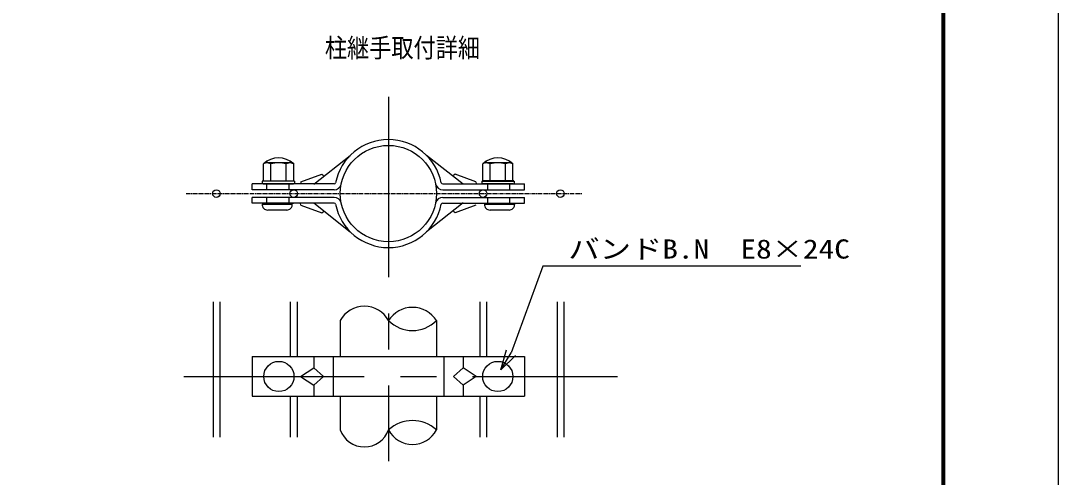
# Model space of a CAD drawing. Units: millimetres, scale not verified. Extents: x -2970 to 2970, y -2100 to 2100.
# Drawn here: x 1144 to 2970, y -279 to 524 of the extents above; entities that cross this region are included whole.
import ezdxf
from ezdxf.enums import TextEntityAlignment as Align

# ---------------------------------------------------------------- set-up
doc = ezdxf.new("R2010")
doc.units = ezdxf.units.MM
doc.header["$LTSCALE"] = 10
doc.linetypes.add('USER1', pattern=[50.8, 31.75, -6.35, 6.35, -6.35])
doc.linetypes.add('USER2', pattern=[1.125, 0.75, -0.125, 0.125, -0.125])
for name, color, linetype, lineweight in [('0-0_0', 7, 'Continuous', 25), ('0-1_1', 7, 'Continuous', 25), ('0-3_EXTCNT-L', 1, 'Continuous', 25), ('0-4_2', 7, 'Continuous', 25)]:
    doc.layers.add(name, color=color, linetype=linetype, lineweight=lineweight)
doc.styles.add('ＭＳ ゴシック', font='')
doc.styles.get('ＭＳ ゴシック').set_extended_font_data('MS Gothic')

# ---------------------------------------------------------------- blocks, each defined once
blk = doc.blocks.new('_Open30')
at = {"layer": '0-0_0', "color": 4}
blk.add_line((0, 0), (-10, 0), dxfattribs=at)
blk.add_lwpolyline([(-10, 2.679), (0, 0), (-10, -2.679)], dxfattribs=at)

msp = doc.modelspace()

# ---------------------------------------------------------------- linework, layer by layer
at = {"layer": '0-0_0'}
for p, q in [((1659.93, 236.81), (1724.13, 287.52)), ((1922.64, 236.81), (1858.44, 287.52)), ((1637.37, 240.77), (1636.75, 237.25)), ((1945.2, 240.77), (1945.82, 237.25)), ((1568.91, 201.91), (1622.2, 201.91)), ((1570.84, 203.36), (1624.18, 203.36)), ((1637.37, 199.96), (1636.75, 203.48)), ((1659.93, 203.92), (1724.13, 153.21)), ((1922.64, 203.92), (1858.44, 153.21)), ((1957.62, 203.36), (2010.96, 203.36)), ((1960.17, 201.91), (2013.46, 201.91)), ((1612.27, 191.29), (1578.84, 191.29)), ((1637.37, 199.96), (1674.08, 186.52)), ((1674.08, 186.52), (1676.93, 188.77)), ((1908.49, 186.52), (1905.64, 188.77)), ((1945.2, 199.96), (1908.49, 186.52)), ((2003.53, 191.29), (1970.1, 191.29)), ((1706.62, -3.18), (1706.62, -66.03)), ((1875.95, -3.18), (1875.95, -66.03)), ((1551.76, -66.03), (1551.76, -136.03)), ((1659.93, -66.03), (1659.93, -85.89)), ((1922.64, -66.03), (1922.64, -85.89)), ((2030.81, -66.03), (2030.81, -136.03)), ((1636.75, -101.58), (1659.93, -85.89)), ((1905.64, -101.34), (1922.64, -116.79)), ((1945.82, -101.58), (1922.64, -116.79)), ((1922.64, -116.79), (1922.64, -136.03)), ((1706.62, -136.03), (1706.62, -195.28)), ((1875.95, -136.03), (1875.95, -195.28))]:
    msp.add_line(p, q, dxfattribs=at)
at = {"layer": '0-0_0', "color": 3}
msp.add_lwpolyline([(-2970, 2100), (2970, 2100), (2970, -2100), (-2970, -2100)], close=True, dxfattribs=at)
at = {"layer": '0-0_0'}
for points in [[(-2770, 1975), (2770, 1975), (2770, -1975), (-2770, -1975)], [(-2768.75, 1973.75), (2768.75, 1973.75), (2768.75, -1973.75), (-2768.75, -1973.75)], [(-2767.5, 1972.5), (2767.5, 1972.5), (2767.5, -1972.5), (-2767.5, -1972.5)], [(-2766.25, 1971.25), (2766.25, 1971.25), (2766.25, -1971.25), (-2766.25, -1971.25)], [(-2765, 1970), (2765, 1970), (2765, -1970), (-2765, -1970)]]:
    msp.add_lwpolyline(points, close=True, dxfattribs=at)
for points in [[(1637.37, 240.77), (1674.08, 254.21), (1676.93, 251.96)], [(1945.2, 240.77), (1908.49, 254.21), (1905.64, 251.96)], [(1659.93, -85.89), (1676.93, -101.34), (1659.93, -116.79)], [(1945.82, -101.58), (1922.64, -85.89), (1905.64, -101.34)], [(1636.75, -101.58), (1659.93, -116.79), (1659.93, -136.03)]]:
    msp.add_lwpolyline(points, dxfattribs=at)
for centre in [(1598.51, -101.34), (1983.76, -101.34)]:
    msp.add_circle(centre, 26.6, dxfattribs=at)
for centre, radius, start, end in [((1791.28, 220.36), 94.97, 11.46849, 168.53151), ((1597.9, 244.57), 38.59, 46.28861, 133.71139), ((1983.83, 244.57), 38.59, 46.28861, 133.71139), ((1578.84, 201.25), 9.95, 176.19696, 270), ((1612.27, 201.25), 9.95, 270, 3.80304), ((1791.28, 220.36), 94.97, 191.46813, 348.53187), ((1970.1, 201.25), 9.95, 176.19696, 270), ((2003.53, 201.25), 9.95, 270, 3.80304), ((1748.95, -25.69), 47.95, 28.00786, 151.98856), ((1833.62, -29.87), 50.05, 32.23597, 147.76662), ((1833.62, 39.83), 60.35, 225.45009, 314.54629), ((1833.62, -242.34), 63.3, 48.02824, 131.97208), ((1748.95, -180.49), 44.84, 199.24879, 340.75375), ((1833.62, -172.84), 47.91, 207.92526, 332.07547)]:
    msp.add_arc(centre, radius, start, end, dxfattribs=at)
at = {"layer": '0-1_1', "color": 4, "linetype": 'USER1'}
for p, q in [((1791.28, 390.52), (1791.28, -250.52)), ((1431.27, -101.34), (2194.13, -101.34))]:
    msp.add_line(p, q, dxfattribs=at)
at = {"layer": '0-1_1'}
for p, q in [((1551.76, 227.03), (1551.76, 237.36)), ((1695.73, 237.36), (1551.76, 237.36)), ((1569.18, 242.37), (1569.17, 237.37)), ((1625.84, 242.37), (1569.18, 242.37)), ((1577.59, 227.03), (1577.59, 237.36)), ((1616.34, 227.03), (1616.34, 237.36)), ((1625.84, 242.37), (1625.84, 237.37)), ((1886.84, 237.36), (2030.81, 237.36)), ((1955.96, 242.37), (2012.62, 242.37)), ((1955.96, 242.37), (1955.96, 237.37)), ((1955.96, 237.37), (2012.62, 237.37)), ((1955.96, 237.36), (2012.62, 237.36)), ((1966.23, 227.03), (1966.23, 237.36)), ((2004.98, 227.03), (2004.98, 237.36)), ((2012.62, 242.37), (2012.62, 237.37)), ((2030.81, 227.03), (2030.81, 237.36)), ((1695.73, 227.03), (1551.76, 227.03)), ((1886.84, 227.03), (2030.81, 227.03)), ((1551.76, 203.36), (1551.76, 213.7)), ((1695.73, 213.7), (1551.76, 213.7)), ((1695.73, 203.36), (1551.76, 203.36)), ((1577.59, 203.36), (1577.59, 213.7)), ((1616.34, 203.36), (1616.34, 213.7)), ((1886.84, 213.7), (2030.81, 213.7)), ((1886.84, 203.36), (2030.81, 203.36)), ((1966.23, 203.36), (1966.23, 213.7)), ((2004.98, 203.36), (2004.98, 213.7)), ((2030.81, 203.36), (2030.81, 213.7)), ((1482.62, 29.95), (1482.62, -208.34)), ((1494.62, 29.95), (1494.62, -208.34)), ((1618.62, 29.95), (1618.62, -66.03)), ((1630.62, 29.95), (1630.62, -66.03)), ((1951.95, 29.95), (1951.95, -66.03)), ((1963.95, 29.95), (1963.95, -66.03)), ((2087.95, 29.95), (2087.95, -208.34)), ((2099.95, 29.95), (2099.95, -208.34)), ((1551.76, -66.03), (2030.81, -66.03)), ((1693.84, -66.03), (1693.84, -136.03)), ((1888.73, -66.03), (1888.73, -136.03)), ((1551.76, -136.03), (2030.81, -136.03)), ((1618.62, -136.03), (1618.62, -208.34)), ((1630.62, -136.03), (1630.62, -208.34)), ((1951.95, -136.03), (1951.95, -208.34)), ((1963.95, -136.03), (1963.95, -208.34))]:
    msp.add_line(p, q, dxfattribs=at)
at = {"layer": '0-1_1', "color": 4, "linetype": 'USER2'}
msp.add_line((1435.28, 220.36), (2131.82, 220.36), dxfattribs=at)
at = {"layer": '0-1_1'}
for centre, radius in [((1791.28, 220.36), 84.67), ((1488.62, 220.37), 6.67), ((1624.62, 220.37), 6.67), ((1957.95, 220.36), 6.67), ((2093.95, 220.36), 6.67)]:
    msp.add_circle(centre, radius, dxfattribs=at)
for centre, radius, start, end in [((1574.78, 277.87), 3.33, 270, 351.77787), ((1620.97, 277.87), 3.33, 188.21094, 270.00006), ((1960.72, 277.87), 3.33, 270, 351.77787), ((2006.9, 277.87), 3.33, 188.21094, 270.00006), ((1695.73, 239.95), 2.58, 270, 344.23324), ((1886.84, 239.95), 2.58, 195.76683, 270), ((1695.73, 239.95), 12.92, 269.99916, 344.2324), ((1886.84, 239.95), 12.92, 195.76767, 270), ((1695.73, 200.78), 12.92, 15.76761, 90), ((1695.73, 200.78), 2.58, 15.76676, 90), ((1886.84, 200.78), 12.92, 90, 164.2319), ((1886.84, 200.78), 2.58, 90, 164.23106)]:
    msp.add_arc(centre, radius, start, end, dxfattribs=at)
at = {"layer": '0-3_EXTCNT-L', "color": 4}
msp.add_lwpolyline([(2517.2, 92.38), (2062.95, 92.38), (2007.1, -59.56)], dxfattribs=at)
at = {"layer": '0-4_2'}
for p, q in [((1574.8, 274.53), (1571.23, 272.47)), ((1620.99, 274.53), (1574.8, 274.53)), ((1620.99, 274.53), (1624.56, 272.47)), ((1960.74, 274.53), (1957.16, 272.47)), ((2006.92, 274.53), (1960.74, 274.53)), ((2006.92, 274.53), (2010.5, 272.47)), ((1571.23, 242.59), (1571.23, 272.47)), ((1584.56, 242.59), (1584.56, 272.47)), ((1611.23, 242.59), (1611.23, 272.47)), ((1624.56, 242.59), (1624.56, 272.47)), ((1957.16, 242.59), (1957.16, 272.47)), ((1970.5, 242.59), (1970.5, 272.47)), ((1997.16, 242.59), (1997.16, 272.47)), ((2010.5, 242.59), (2010.5, 272.47)), ((1570.09, 242.73), (1623.42, 242.73)), ((1570.84, 237.36), (1624.18, 237.36)), ((2010.96, 237.36), (1957.62, 237.36)), ((2011.71, 242.73), (1958.37, 242.73)), ((1582.22, 203.42), (1582.22, 202.15)), ((1608.89, 203.63), (1608.89, 202.15)), ((1973.48, 203.42), (1973.48, 202.15)), ((2000.15, 203.63), (2000.15, 202.15))]:
    msp.add_line(p, q, dxfattribs=at)
for centre, radius, start, end in [((1574.8, 250.43), 24.11, 66.12587, 90.00027), ((1597.88, 230.48), 44.06, 72.36212, 107.59195), ((1620.99, 250.43), 24.11, 90, 113.89252), ((1960.74, 250.43), 24.11, 66.12587, 90.00027), ((1983.81, 230.48), 44.06, 72.36212, 107.59195), ((2006.92, 250.43), 24.11, 90, 113.89252)]:
    msp.add_arc(centre, radius, start, end, dxfattribs=at)

# ---------------------------------------------------------------- block references
at = {"layer": '0-3_EXTCNT-L', "xscale": 3.5, "yscale": 3.5, "rotation": 239.12273}
msp.add_blockref('_Open30', (1989.14, -89.6), dxfattribs=at)

# ---------------------------------------------------------------- texts
at = {"layer": '0-1_1', "color": 4, "style": 'ＭＳ ゴシック', "width": 0.85}
msp.add_text('柱継手取付詳細', height=33.65, dxfattribs=at).set_placement((1679.4, 449.64), align=Align.BOTTOM_LEFT)
at = {"layer": '0-3_EXTCNT-L', "color": 4, "style": 'ＭＳ ゴシック', "width": 1.2}
msp.add_text('バンドB.N\u3000E8×24C', height=33.67, dxfattribs=at).set_placement((2107.95, 95.91), align=Align.BOTTOM_LEFT)

doc.saveas('drawing.dxf')
